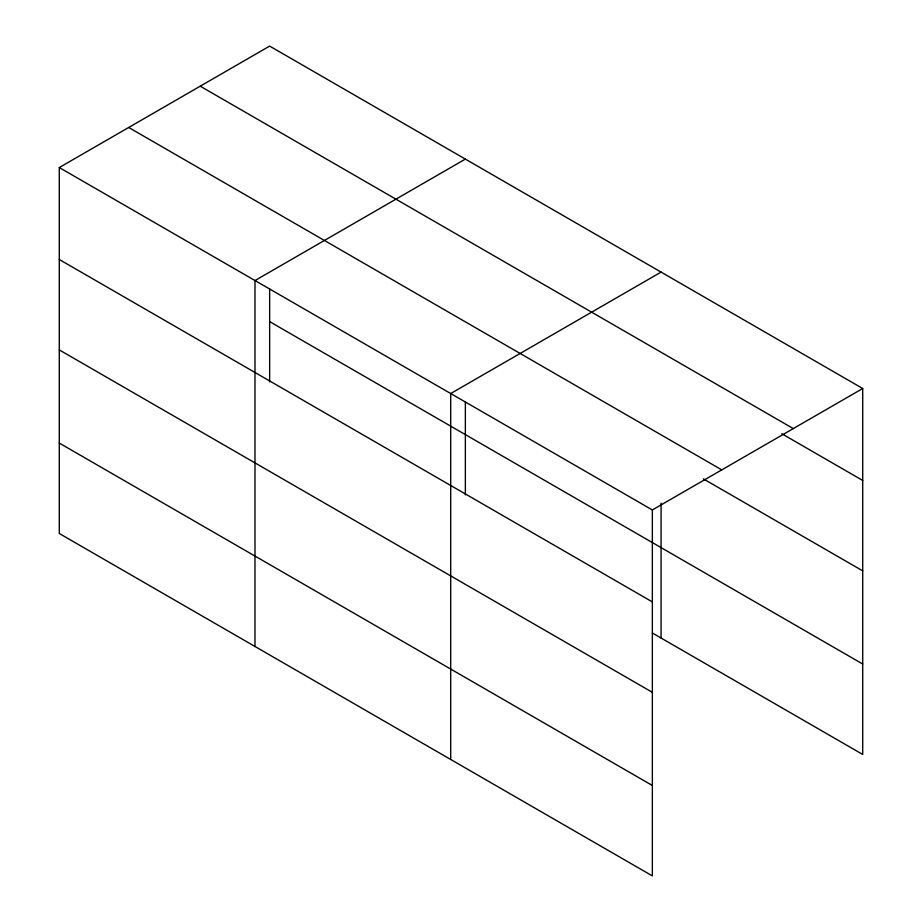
<?xml version="1.0" encoding="UTF-8"?>
<svg xmlns="http://www.w3.org/2000/svg" width="922" height="922" viewBox="0 0 922 922"><rect width="100%" height="100%" fill="white"/><g stroke="black" fill="none" stroke-linecap="round" stroke-linejoin="round"><path stroke-width="1.38" d="M59.285 167.55L652.35 509.958L652.35 875.9L59.285 533.492L59.285 167.55L269.65 46.1L862.715 388.508L862.715 754.45L652.35 632.988M465.356 159.091L254.991 280.553L254.991 646.483M661.074 272.094L450.708 393.544L450.708 759.486M652.35 509.958L862.715 388.508M200.224 86.184L793.3 428.592M781.81 433.743L862.715 480.454M128.7 127.478L721.776 469.886M703.394 478.887L862.715 570.868M269.65 321.617L862.715 664.024M59.285 259.497L652.35 601.905M59.285 349.911L652.35 692.318M59.285 443.079L652.35 785.486M661.074 503.182L661.074 638.024M465.356 401.646L465.356 494.895M269.65 288.655L269.65 381.904"/></g></svg>
